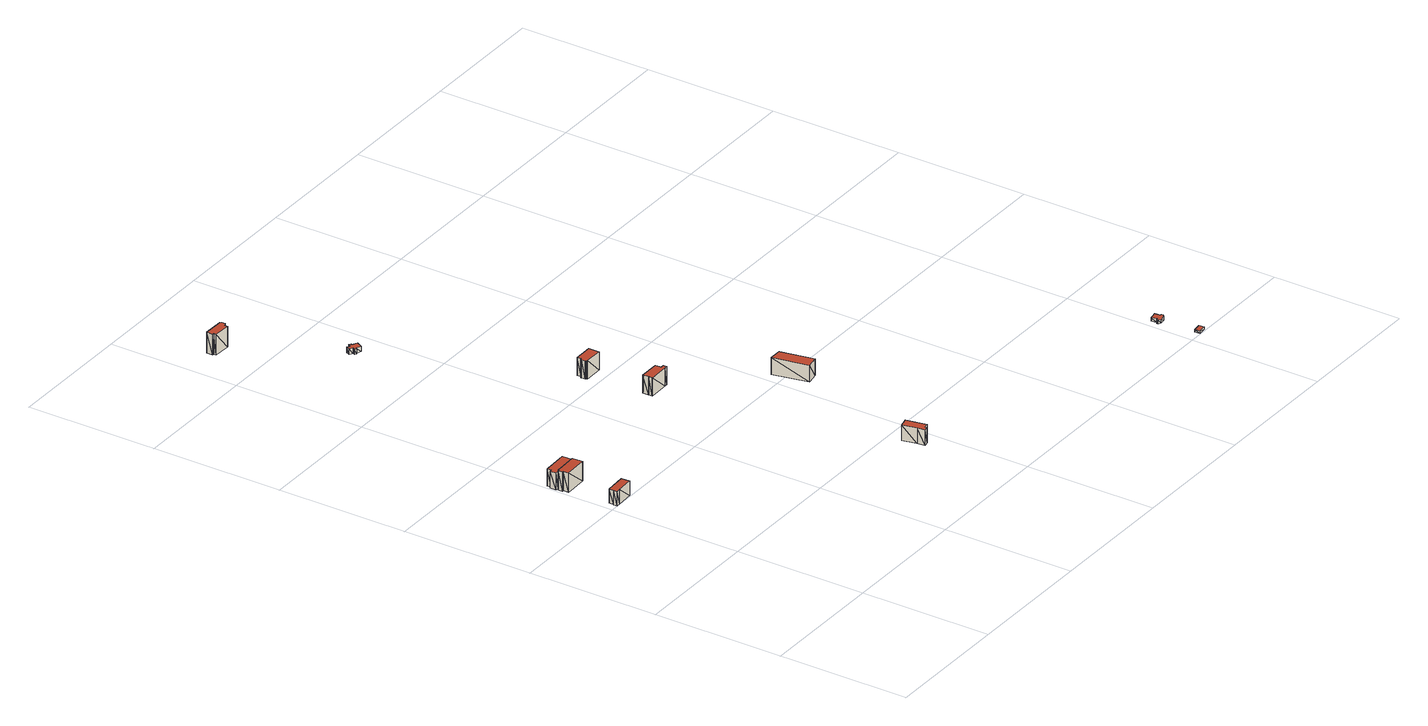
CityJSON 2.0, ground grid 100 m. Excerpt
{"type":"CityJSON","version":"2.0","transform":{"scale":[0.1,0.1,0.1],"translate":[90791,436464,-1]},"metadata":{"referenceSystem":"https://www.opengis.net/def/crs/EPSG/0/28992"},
"CityObjects":{
"building1":{"type":"Building","attributes":{"+height_valid":1,"+groundHeight":-1,"measuredHeight":10,"+function":"Office","+org_car_parking_spaces":47,"+total_area":495,"+min_car_parking_spaces":0},"geometry":[{"type":"MultiSurface","lod":"1.2","boundaries":[[[0,1,2,3,4,5,6]],[[7,8,9,10,11,12,13]],[[0,8,7]],[[0,1,8]],[[1,9,8]],[[1,2,9]],[[2,10,9]],[[2,3,10]],[[3,11,10]],[[3,4,11]],[[4,12,11]],[[4,5,12]],[[5,13,12]],[[5,6,13]],[[6,7,13]],[[6,0,7]]],"semantics":{"surfaces":[{"type":"GroundSurface"},{"type":"RoofSurface"},{"type":"WallSurface"}],"values":[0,1,2,2,2,2,2,2,2,2,2,2,2,2,2,2]}}]},
"building2":{"type":"Building","attributes":{"+height_valid":1,"+groundHeight":-1,"measuredHeight":14,"+function":"Office","+org_car_parking_spaces":38,"+total_area":72,"+min_car_parking_spaces":0},"geometry":[{"type":"MultiSurface","lod":"1.2","boundaries":[[[14,15,16,17,18,19,20]],[[21,22,23,24,25,26,27]],[[14,22,21]],[[14,15,22]],[[15,23,22]],[[15,16,23]],[[16,24,23]],[[16,17,24]],[[17,25,24]],[[17,18,25]],[[18,26,25]],[[18,19,26]],[[19,27,26]],[[19,20,27]],[[20,21,27]],[[20,14,21]]],"semantics":{"surfaces":[{"type":"GroundSurface"},{"type":"RoofSurface"},{"type":"WallSurface"}],"values":[0,1,2,2,2,2,2,2,2,2,2,2,2,2,2,2]}}]},
"building3":{"type":"Building","attributes":{"+height_valid":1,"+groundHeight":0,"measuredHeight":13,"+function":"Office","+org_car_parking_spaces":15,"+total_area":1105,"+min_car_parking_spaces":11},"geometry":[{"type":"MultiSurface","lod":"1.2","boundaries":[[[28,29,30,31,32,33,34,35,36]],[[37,38,39,40,41,42,43,44,45]],[[28,38,37]],[[28,29,38]],[[29,39,38]],[[29,30,39]],[[30,40,39]],[[30,31,40]],[[31,41,40]],[[31,32,41]],[[32,42,41]],[[32,33,42]],[[33,43,42]],[[33,34,43]],[[34,44,43]],[[34,35,44]],[[35,45,44]],[[35,36,45]],[[36,37,45]],[[36,28,37]]],"semantics":{"surfaces":[{"type":"GroundSurface"},{"type":"RoofSurface"},{"type":"WallSurface"}],"values":[0,1,2,2,2,2,2,2,2,2,2,2,2,2,2,2,2,2,2,2]}}]},
"building4":{"type":"Building","attributes":{"+height_valid":1,"+groundHeight":-1,"measuredHeight":15,"+function":"Office","+org_car_parking_spaces":49,"+total_area":585,"+min_car_parking_spaces":0},"geometry":[{"type":"MultiSurface","lod":"1.2","boundaries":[[[46,47,48,49,50,51,52,53,54,55,56]],[[57,58,59,60,61,62,63,64,65,66,67]],[[46,58,57]],[[46,47,58]],[[47,59,58]],[[47,48,59]],[[48,60,59]],[[48,49,60]],[[49,61,60]],[[49,50,61]],[[50,62,61]],[[50,51,62]],[[51,63,62]],[[51,52,63]],[[52,64,63]],[[52,53,64]],[[53,65,64]],[[53,54,65]],[[54,66,65]],[[54,55,66]],[[55,67,66]],[[55,56,67]],[[56,57,67]],[[56,46,57]]],"semantics":{"surfaces":[{"type":"GroundSurface"},{"type":"RoofSurface"},{"type":"WallSurface"}],"values":[0,1,2,2,2,2,2,2,2,2,2,2,2,2,2,2,2,2,2,2,2,2,2,2]}}]},
"building5":{"type":"Building","attributes":{"+height_valid":1,"+groundHeight":-1,"measuredHeight":11,"+function":"Office","+org_car_parking_spaces":8,"+total_area":360,"+min_car_parking_spaces":0},"geometry":[{"type":"MultiSurface","lod":"1.2","boundaries":[[[68,69,70,71,72,73,74]],[[75,76,77,78,79,80,81]],[[68,76,75]],[[68,69,76]],[[69,77,76]],[[69,70,77]],[[70,78,77]],[[70,71,78]],[[71,79,78]],[[71,72,79]],[[72,80,79]],[[72,73,80]],[[73,81,80]],[[73,74,81]],[[74,75,81]],[[74,68,75]]],"semantics":{"surfaces":[{"type":"GroundSurface"},{"type":"RoofSurface"},{"type":"WallSurface"}],"values":[0,1,2,2,2,2,2,2,2,2,2,2,2,2,2,2]}}]},
"building6":{"type":"Building","attributes":{"+height_valid":1,"+groundHeight":-1,"measuredHeight":3,"+function":"Industry","+org_car_parking_spaces":31,"+total_area":30,"+min_car_parking_spaces":0},"geometry":[{"type":"MultiSurface","lod":"1.2","boundaries":[[[82,83,84,85,86,87,88,89,90,91,92,93]],[[94,95,96,97,98,99,100,101,102,103,104,105]],[[82,95,94]],[[82,83,95]],[[83,96,95]],[[83,84,96]],[[84,97,96]],[[84,85,97]],[[85,98,97]],[[85,86,98]],[[86,99,98]],[[86,87,99]],[[87,100,99]],[[87,88,100]],[[88,101,100]],[[88,89,101]],[[89,102,101]],[[89,90,102]],[[90,103,102]],[[90,91,103]],[[91,104,103]],[[91,92,104]],[[92,105,104]],[[92,93,105]],[[93,94,105]],[[93,82,94]]],"semantics":{"surfaces":[{"type":"GroundSurface"},{"type":"RoofSurface"},{"type":"WallSurface"}],"values":[0,1,2,2,2,2,2,2,2,2,2,2,2,2,2,2,2,2,2,2,2,2,2,2,2,2]}}]},
"building7":{"type":"Building","attributes":{"+height_valid":1,"+groundHeight":-1,"measuredHeight":13,"+function":"Office","+org_car_parking_spaces":15,"+total_area":530,"+min_car_parking_spaces":0},"geometry":[{"type":"MultiSurface","lod":"1.2","boundaries":[[[106,107,108,109,110,111,112,113,114,115,116,117]],[[118,119,120,121,122,123,124,125,126,127,128,129]],[[106,119,118]],[[106,107,119]],[[107,120,119]],[[107,108,120]],[[108,121,120]],[[108,109,121]],[[109,122,121]],[[109,110,122]],[[110,123,122]],[[110,111,123]],[[111,124,123]],[[111,112,124]],[[112,125,124]],[[112,113,125]],[[113,126,125]],[[113,114,126]],[[114,127,126]],[[114,115,127]],[[115,128,127]],[[115,116,128]],[[116,129,128]],[[116,117,129]],[[117,118,129]],[[117,106,118]]],"semantics":{"surfaces":[{"type":"GroundSurface"},{"type":"RoofSurface"},{"type":"WallSurface"}],"values":[0,1,2,2,2,2,2,2,2,2,2,2,2,2,2,2,2,2,2,2,2,2,2,2,2,2]}}]},
"building8":{"type":"Building","attributes":{"+height_valid":1,"+groundHeight":-1,"measuredHeight":13,"+function":"Office","+org_car_parking_spaces":24,"+total_area":424,"+min_car_parking_spaces":0},"geometry":[{"type":"MultiSurface","lod":"1.2","boundaries":[[[130,131,132,133,134,135,136,137,138,139,140,141,142,143,144,145,146,147]],[[148,149,150,151,152,153,154,155,156,157,158,159,160,161,162,163,164,165]],[[130,149,148]],[[130,131,149]],[[131,150,149]],[[131,132,150]],[[132,151,150]],[[132,133,151]],[[133,152,151]],[[133,134,152]],[[134,153,152]],[[134,135,153]],[[135,154,153]],[[135,136,154]],[[136,155,154]],[[136,137,155]],[[137,156,155]],[[137,138,156]],[[138,157,156]],[[138,139,157]],[[139,158,157]],[[139,140,158]],[[140,159,158]],[[140,141,159]],[[141,160,159]],[[141,142,160]],[[142,161,160]],[[142,143,161]],[[143,162,161]],[[143,144,162]],[[144,163,162]],[[144,145,163]],[[145,164,163]],[[145,146,164]],[[146,165,164]],[[146,147,165]],[[147,148,165]],[[147,130,148]]],"semantics":{"surfaces":[{"type":"GroundSurface"},{"type":"RoofSurface"},{"type":"WallSurface"}],"values":[0,1,2,2,2,2,2,2,2,2,2,2,2,2,2,2,2,2,2,2,2,2,2,2,2,2,2,2,2,2,2,2,2,2,2,2,2,2]}}]},
"building9":{"type":"Building","attributes":{"+height_valid":1,"+groundHeight":-1,"measuredHeight":12,"+function":"Industry","+org_car_parking_spaces":49,"+total_area":482,"+min_car_parking_spaces":0},"geometry":[{"type":"MultiSurface","lod":"1.2","boundaries":[[[166,167,168,169]],[[170,171,172,173]],[[166,171,170]],[[166,167,171]],[[167,172,171]],[[167,168,172]],[[168,173,172]],[[168,169,173]],[[169,170,173]],[[169,166,170]]],"semantics":{"surfaces":[{"type":"GroundSurface"},{"type":"RoofSurface"},{"type":"WallSurface"}],"values":[0,1,2,2,2,2,2,2,2,2]}}]},
"building10":{"type":"Building","attributes":{"+height_valid":1,"+groundHeight":-1,"measuredHeight":1,"+function":"Industry","+org_car_parking_spaces":1,"+total_area":20,"+min_car_parking_spaces":0},"geometry":[{"type":"MultiSurface","lod":"1.2","boundaries":[[[174,175,176,177]],[[178,179,180,181]],[[174,179,178]],[[174,175,179]],[[175,180,179]],[[175,176,180]],[[176,181,180]],[[176,177,181]],[[177,178,181]],[[177,174,178]]],"semantics":{"surfaces":[{"type":"GroundSurface"},{"type":"RoofSurface"},{"type":"WallSurface"}],"values":[0,1,2,2,2,2,2,2,2,2]}}]},
"building11":{"type":"Building","attributes":{"+height_valid":1,"+groundHeight":-1,"measuredHeight":2,"+function":"Industry","+org_car_parking_spaces":40,"+total_area":34,"+min_car_parking_spaces":0},"geometry":[{"type":"MultiSurface","lod":"1.2","boundaries":[[[182,183,184,185,186,187,188,189,190,191,192,193,194,195]],[[196,197,198,199,200,201,202,203,204,205,206,207,208,209]],[[182,197,196]],[[182,183,197]],[[183,198,197]],[[183,184,198]],[[184,199,198]],[[184,185,199]],[[185,200,199]],[[185,186,200]],[[186,201,200]],[[186,187,201]],[[187,202,201]],[[187,188,202]],[[188,203,202]],[[188,189,203]],[[189,204,203]],[[189,190,204]],[[190,205,204]],[[190,191,205]],[[191,206,205]],[[191,192,206]],[[192,207,206]],[[192,193,207]],[[193,208,207]],[[193,194,208]],[[194,209,208]],[[194,195,209]],[[195,196,209]],[[195,182,196]]],"semantics":{"surfaces":[{"type":"GroundSurface"},{"type":"RoofSurface"},{"type":"WallSurface"}],"values":[0,1,2,2,2,2,2,2,2,2,2,2,2,2,2,2,2,2,2,2,2,2,2,2,2,2,2,2,2,2]}}]}
},
"vertices":[
[69,2069,0],[227,2075,0],[230,2011,0],[99,2005,0],[67,2003,0],[65,2031,0],[70,2031,0],[69,2069,110],[227,2075,110],[230,2011,110],[99,2005,110],[67,2003,110],[65,2031,110],[70,2031,110],
[33,2451,0],[216,2459,0],[218,2379,0],[41,2371,0],[39,2414,0],[30,2414,0],[30,2451,0],[33,2451,150],[216,2459,150],[218,2379,150],[41,2371,150],[39,2414,150],[30,2414,150],[30,2451,150],
[215,2539,10],[216,2459,10],[33,2451,10],[30,2451,10],[7,2450,10],[5,2498,10],[21,2498,10],[20,2530,10],[32,2531,10],[215,2539,140],[216,2459,140],[33,2451,140],[30,2451,140],[7,2450,140],[5,2498,140],[21,2498,140],[20,2530,140],[32,2531,140],
[257,5403,0],[411,5399,0],[410,5398,0],[421,5390,0],[419,5362,0],[406,5353,0],[397,5353,0],[396,5329,0],[267,5333,0],[267,5353,0],[256,5354,0],[257,5403,160],[411,5399,160],[410,5398,160],[421,5390,160],[419,5362,160],[406,5353,160],[397,5353,160],[396,5329,160],[267,5333,160],[267,5353,160],[256,5354,160],
[1855,781,0],[1832,893,0],[1900,907,0],[1931,753,0],[1894,746,0],[1897,732,0],[1866,725,0],[1855,781,120],[1832,893,120],[1900,907,120],[1931,753,120],[1894,746,120],[1897,732,120],[1866,725,120],
[794,4559,0],[779,4566,0],[789,4585,0],[763,4598,0],[776,4626,0],[801,4614,0],[811,4633,0],[826,4625,0],[822,4616,0],[861,4597,0],[838,4550,0],[799,4568,0],[794,4559,40],[779,4566,40],[789,4585,40],[763,4598,40],[776,4626,40],[801,4614,40],[811,4633,40],[826,4625,40],[822,4616,40],[861,4597,40],[838,4550,40],[799,4568,40],
[1411,2680,0],[1535,2680,0],[1561,2680,0],[1564,2634,0],[1588,2635,0],[1588,2607,0],[1569,2606,0],[1413,2605,0],[1413,2606,0],[1411,2606,0],[1411,2635,0],[1412,2635,0],[1411,2680,140],[1535,2680,140],[1561,2680,140],[1564,2634,140],[1588,2635,140],[1588,2607,140],[1569,2606,140],[1413,2605,140],[1413,2606,140],[1411,2606,140],[1411,2635,140],[1412,2635,140],
[1503,3173,0],[1504,3089,0],[1365,3092,0],[1363,3092,0],[1361,3093,0],[1357,3096,0],[1355,3098,0],[1354,3101,0],[1354,3105,0],[1353,3131,0],[1353,3133,0],[1354,3136,0],[1355,3137,0],[1356,3139,0],[1358,3141,0],[1361,3143,0],[1366,3144,0],[1365,3173,0],[1503,3173,140],[1504,3089,140],[1365,3092,140],[1363,3092,140],[1361,3093,140],[1357,3096,140],[1355,3098,140],[1354,3101,140],[1354,3105,140],[1353,3131,140],[1353,3133,140],[1354,3136,140],[1355,3137,140],[1356,3139,140],[1358,3141,140],[1361,3143,140],[1366,3144,140],[1365,3173,140],
[2181,2100,0],[2233,1847,0],[2142,1828,0],[2087,2100,0],[2181,2100,130],[2233,1847,130],[2142,1828,130],[2087,2100,130],
[4170,11,0],[4110,4,0],[4105,44,0],[4165,52,0],[4170,11,20],[4110,4,20],[4105,44,20],[4165,52,20],
[4078,369,0],[4118,375,0],[4124,332,0],[4123,331,0],[4134,332,0],[4136,318,0],[4122,305,0],[4122,304,0],[4080,298,0],[4063,308,0],[4061,322,0],[4073,324,0],[4071,325,0],[4066,367,0],[4078,369,30],[4118,375,30],[4124,332,30],[4123,331,30],[4134,332,30],[4136,318,30],[4122,305,30],[4122,304,30],[4080,298,30],[4063,308,30],[4061,322,30],[4073,324,30],[4071,325,30],[4066,367,30]
]}
